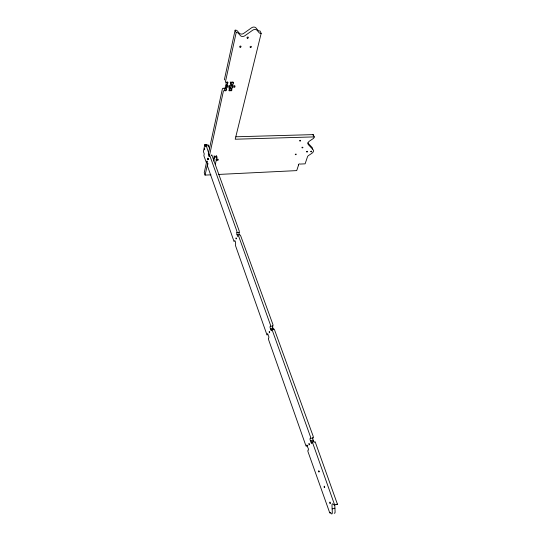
<?xml version="1.0" encoding="UTF-8"?>
<svg xmlns="http://www.w3.org/2000/svg" width="541" height="541" viewBox="0 0 541 541"><rect width="100%" height="100%" fill="white"/><g stroke="black" fill="none" stroke-linecap="round" stroke-linejoin="round"><path stroke-width="0.81" d="M208.129 146.32L208.299 145.144L206.107 145.218L205.58 146.854L204.856 144.528L207.041 144.461M207.771 158.709L207.771 158.357M207.832 158.317L207.994 159.561M208.123 159.345L207.866 158.256M208.562 152.718L206.107 145.218M204.856 144.528L203.382 151.548L204.234 153.833L203.883 155.74L206.331 162.571M298.524 164.924A0.859 0.561 -24 0 1 299.322 163.937A0.69 0.453 -24 0 1 299.782 163.984A1.217 0.798 -24.1 0 0 299.991 164.072L305.104 163.842L307.525 156.714A2.265 1.488 -24.9 0 1 308.532 155.517L311.907 153.292A3.435 2.272 -25.1 0 0 313.131 149.735L308.356 144.657A3.476 2.326 -25.4 0 1 309.587 141.005L313.036 138.719A2.326 1.569 -25.7 0 0 314.071 137.475L314.267 136.893L235.2 139.22L261.168 33.366L260.038 30.972L259.349 30.952A2.178 1.745 -26.5 0 1 258.03 30.37L255.974 27.943A3.28 2.631 -25.7 0 0 251.585 27.787L243.754 33.353A3.293 2.658 -24.2 0 1 239.332 33.211L237.188 30.776A2.198 1.779 -23.3 0 0 235.815 30.188L235.112 30.168L224.454 79.358A0.69 0.527 -20.2 0 0 224.779 79.879M207.764 159.047L208.075 158.54M208.109 159.149L207.73 158.486M208.109 159.291C207.135 159.805 208.001 157.066 208.123 158.682M208.143 159L207.791 159.034M207.852 158.479L208.197 159.142M210.956 174.817L205.066 175.108L207.643 163.761L206.919 161.279L207.338 161.15M235.112 30.168L236.18 32.588L225.441 81.792A0.69 0.527 -20.3 0 0 225.982 82.34L226.922 82.34A0.69 0.521 -20.4 0 1 227.856 82.347A0.69 0.521 -20.4 0 1 227.687 83.118L227.051 85.992L230.074 85.992L230.716 83.125A0.683 0.521 -20.8 0 1 230.892 82.354A0.683 0.521 -20.8 0 1 231.819 82.354L232.488 82.36A0.683 0.521 -21 0 1 233.414 82.36A0.683 0.521 -21 0 1 233.239 83.131L232.589 85.992L235.031 85.992L234.78 87.074L232.339 87.074L231.352 84.653L230.709 87.486A0.676 0.514 -20.5 0 1 230.54 88.244A0.676 0.514 -20.5 0 1 229.621 88.244L228.965 88.244M208.86 154.144L208.353 153.705L222.412 88.785A0.683 0.514 -19.8 0 1 223.183 88.251L224.116 88.251A0.683 0.514 -20 0 0 225.042 88.251A0.683 0.514 -20 0 0 225.205 87.493L225.834 84.646L226.814 87.074L226.185 89.914A0.683 0.514 -20 0 1 226.016 90.678A0.683 0.514 -20 0 1 225.09 90.678L224.15 90.678A0.683 0.514 -19.8 0 0 223.379 91.219L209.293 156.471L209.55 155.105M226.381 82.124L226.07 83.564L227.051 85.992M211.578 155.565L211.761 155.017M213.58 159.426L214.175 156.45L216.319 156.173L216.671 156.694M229.337 85.863L229.83 87.074L229.195 89.914A0.683 0.514 -20.4 0 0 229.026 90.672A0.683 0.514 -20.4 0 0 229.945 90.665L230.608 90.665A0.676 0.514 -20.6 0 0 231.528 90.665A0.676 0.514 -20.6 0 0 231.697 89.907L232.339 87.074M213.756 161.083L214.628 157.201L214.094 155.727M231.92 82.144L231.595 83.571L232.589 85.992M215.372 164.085L216.961 157.113L216.427 155.632M216.447 160.21L217.955 160.15L218.165 159.243L215.906 159.331M239.649 235.261L239.359 234.429L236.782 234.327L236.944 231.372L209.624 155.125M239.359 234.429L238.973 233.279L239.284 231.142L211.835 155.037M240.393 235.037L272.962 324.641L272.894 326A1.089 0.372 82.6 0 0 272.563 326.879A1.089 0.372 82.6 0 0 273.009 328.13L273.361 329.111A1.089 0.372 82.6 0 0 273.462 329.733M298.578 164.998L296.711 170.611L218.523 174.445M312.989 135.203L313.192 134.614L235.95 136.785M208.021 163.578L207.399 165.749L234.077 241.59C235.092 238.453 236.032 243.504 235.47 245.533L267.004 335.001L267.322 334.575A1.075 0.358 82.5 0 1 267.646 333.716A1.075 0.358 82.5 0 1 268.086 334.96L268.431 335.934A1.082 0.365 82.4 0 1 268.87 337.185A1.082 0.365 82.4 0 1 268.546 338.044L268.485 339.383L305.922 445.811L306.233 446.244L306.524 445.865A1.21 0.426 79.3 0 1 306.936 445.081A1.21 0.426 79.3 0 1 307.464 446.582L307.876 447.759A1.217 0.426 79.2 0 1 308.411 449.26A1.217 0.426 79.2 0 1 307.991 450.038L307.876 451.377L329.665 512.672A1.704 0.602 77.4 0 1 330.132 512.652L331.376 513.767A2.57 0.913 77.4 0 0 332.316 512.361L331.985 505.422A2.583 0.926 77.5 0 1 332.925 503.982L334.196 505.084A1.724 0.622 77.5 0 0 334.676 505.051L312.583 442.68L312.258 442.24L311.954 442.633A1.231 0.44 79.3 0 1 311.528 443.431A1.231 0.44 79.3 0 1 310.987 441.916L310.568 440.726A1.224 0.433 79.4 0 1 310.027 439.224A1.224 0.433 79.4 0 1 310.453 438.42L310.554 437.006L271.967 329.401L271.636 329.834A1.096 0.372 82.6 0 1 271.305 330.72A1.096 0.372 82.6 0 1 270.858 329.462L270.507 328.482A1.089 0.372 82.6 0 1 270.06 327.231A1.089 0.372 82.6 0 1 270.392 326.345L270.453 324.985L238.351 235.301L237.641 236.498L237.012 234.625M274.273 329.151L313.246 436.445L313.138 437.858A1.224 0.44 79.3 0 0 312.712 438.656A1.224 0.44 79.3 0 0 313.253 440.164L313.679 441.348A1.224 0.44 79.3 0 0 313.861 442.267M314.652 442.281A1.224 0.44 79.3 0 0 314.652 442.065L314.936 441.666L315.261 442.058L337.469 504.347A1.724 0.622 77.4 0 1 336.989 504.381M208.474 153.144C208.075 154.009 208.495 156.734 209.644 156.552M236.897 232.644L239.217 232.447M329.516 512.895L330.896 512.543M332.147 508.892L334.92 508.188M334.825 504.821L337.618 504.117M306.524 445.865L307.849 445.581M310.987 441.916L313.679 441.348M310.568 440.726L313.253 440.164M310.453 438.42L313.138 437.858M270.858 329.462L273.361 329.111M272.265 329.746L273.523 329.57M270.392 326.345L272.894 326M270.507 328.482L273.009 328.13M214.628 157.201L216.961 157.113M207.771 158.858L208.177 158.838M226.814 87.074L229.83 87.074M236.18 32.588L236.89 32.616A2.198 1.779 -23.3 0 1 238.256 33.197L240.407 35.632A3.3 2.658 -24.2 0 0 244.836 35.767L252.694 30.195A3.287 2.631 -25.6 0 1 257.097 30.337L259.153 32.771A2.184 1.738 -26.4 0 0 260.471 33.346L261.168 33.366M207.697 158.648L208.042 158.702M307.782 142.892L312.076 147.47A3.422 2.279 -25.1 0 1 312.434 149.059M313.192 134.614L314.267 136.893M232.738 81.921L233.239 83.131M234.28 85.863L234.78 87.074M230.223 81.914L230.716 83.125M230.709 87.486L231.697 89.907M227.193 81.907L227.687 83.118M229.621 88.244L230.608 90.665M229.208 88.852L229.945 90.665M225.205 87.493L226.185 89.914M224.116 88.251L225.09 90.678M217.516 158.953L217.955 160.15M208.299 145.144L209.638 148.849M205.066 175.108L204.234 172.707L206.784 161.11L206.547 162.036M334.751 504.489A2.583 0.926 77.4 0 0 334.757 504.726L335.089 511.651A2.57 0.913 77.4 0 1 334.25 513.145M308.897 443.816C309.215 446.832 309.973 442.808 308.897 443.816M319.183 471.738C318.304 473.287 318.588 468.634 319.183 471.738M324.688 487.252C323.829 488.888 324.045 484.046 324.688 487.252M330.328 503.144C329.476 504.827 329.652 499.857 330.328 503.144M302.865 147.368C302.121 149.12 301.175 146.422 302.865 147.368M295.264 154.55C296.779 155.571 296.285 152.88 295.271 154.496M299.694 140.87C301.418 141.843 300.451 139.199 299.707 140.809M306.585 151.832C308.106 152.86 307.572 150.107 306.585 151.798M204.39 149.018C204.444 151.27 205.066 148.133 204.39 149.018M310.784 151.669C312.143 152.758 311.974 149.985 310.791 151.608M235.991 238.087C236.018 240.502 236.857 237.431 235.991 238.087M269.215 331.741C269.215 334.372 270.277 331.275 269.215 331.741M240.177 47.229A0.71 0.568 -23.2 0 0 241.022 46.398A0.71 0.568 -23.2 0 0 239.866 46.303A0.71 0.568 -23.2 0 0 240.177 47.229M247.541 38.222A0.717 0.575 -24.5 0 0 248.346 37.336A0.717 0.575 -24.5 0 0 247.163 37.302A0.717 0.575 -24.5 0 0 247.541 38.222M250.598 47.473A0.71 0.561 -24.4 0 0 251.389 46.607A0.71 0.561 -24.4 0 0 250.233 46.58A0.71 0.561 -24.4 0 0 250.598 47.473"/></g></svg>
